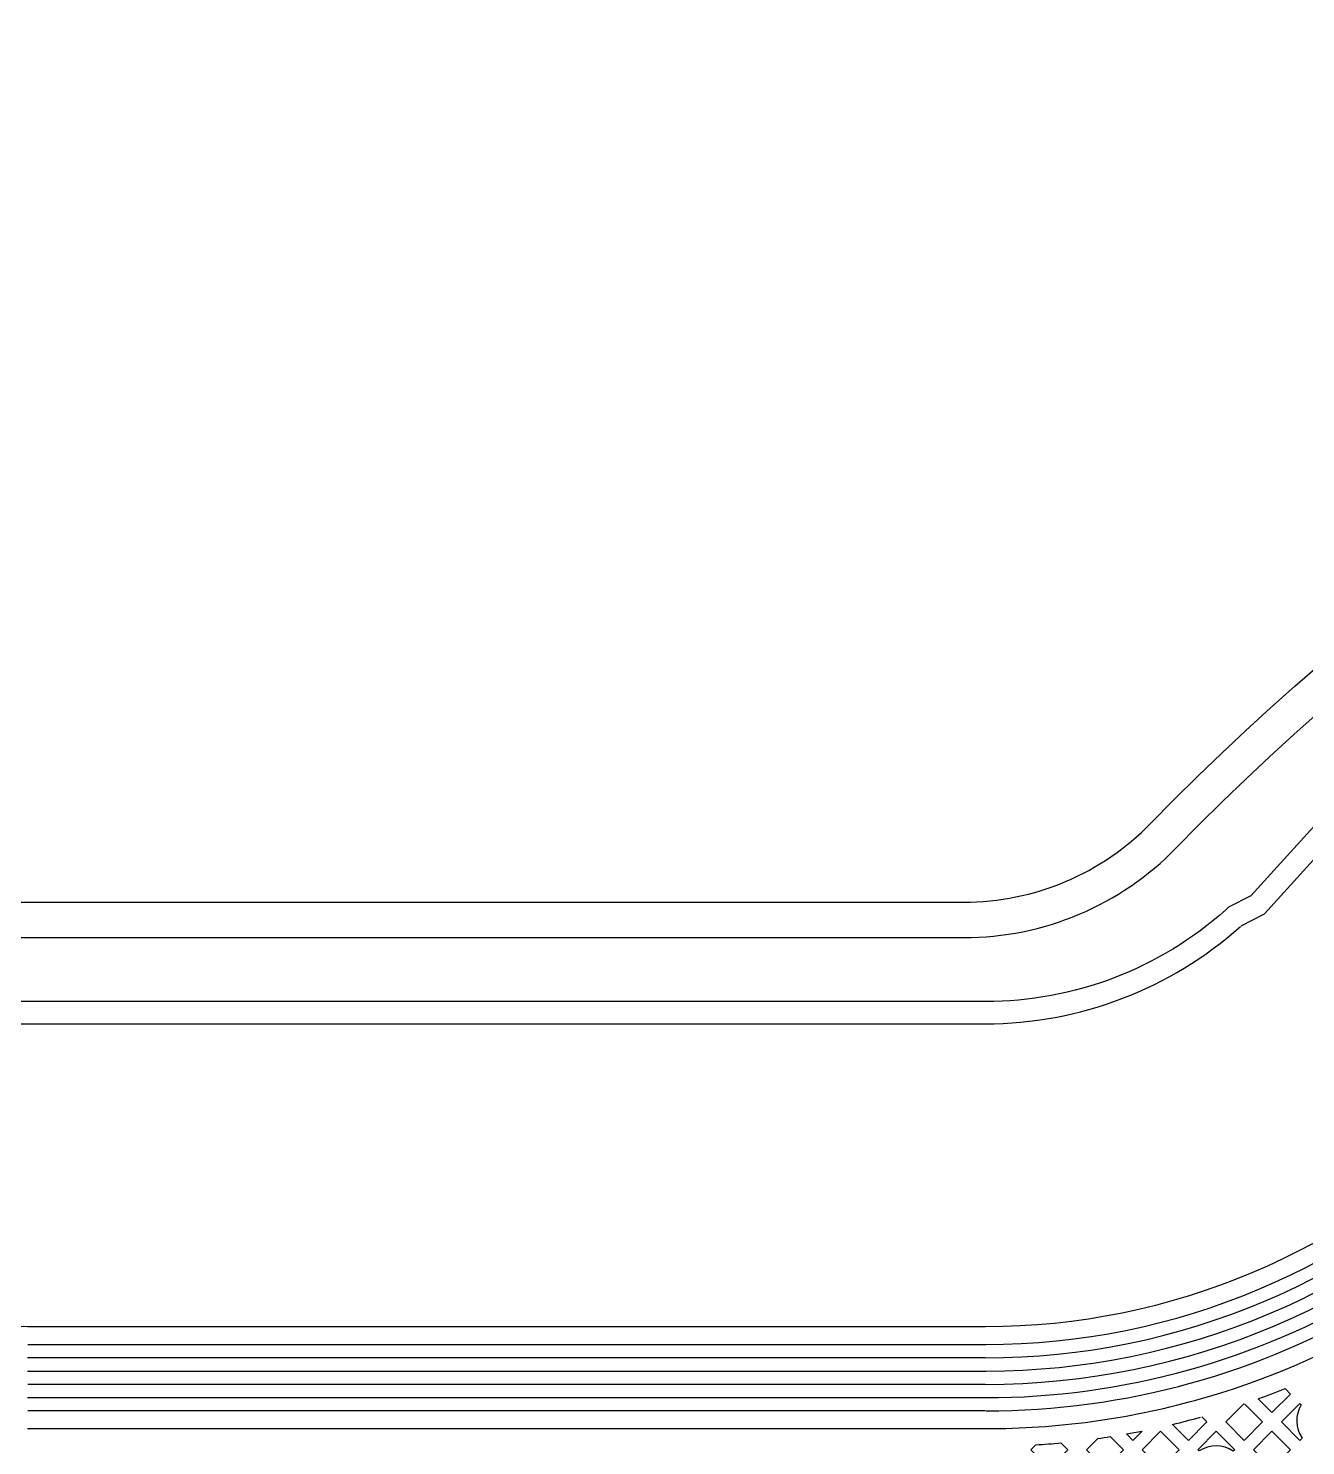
# Model space of a CAD drawing. Extents: x 1548 to 1929, y -174 to 95.
# Drawn here: x 1618.68 to 1626.01, y 47.54 to 55.68 of the extents above; entities that cross this region are included whole.
import ezdxf

# ---------------------------------------------------------------- set-up
doc = ezdxf.new("R2010")
doc.units = 0
doc.layers.add('gbr-dxf_layer0', color=7, linetype='Continuous')
doc.layers.add('gbr-outline-dxf_layer1', color=2, linetype='Continuous')

msp = doc.modelspace()

# ---------------------------------------------------------------- linework, layer by layer
at = {"layer": 'gbr-dxf_layer0'}
for p, q in [((1618.6733, 48.1205), (1624.1723, 48.1205)), ((1624.1709, 48.0443), (1618.6719, 48.0443)), ((1618.6717, 47.9682), (1624.1726, 47.9682)), ((1624.1701, 47.892), (1618.6731, 47.892)), ((1618.6715, 47.8158), (1624.1729, 47.8158)), ((1625.6556, 47.78), (1625.5519, 47.6764)), ((1624.1704, 47.7396), (1618.6728, 47.7396)), ((1618.6719, 47.6377), (1624.173, 47.6377))]:
    msp.add_line(p, q, dxfattribs=at)
at = {"layer": 'gbr-dxf_layer0', "linetype": 'Continuous'}
for points in [[(1584.3299, 51.7428), (1584.3299, 54.6766, -0.414217), (1585.1264, 55.4731), (1606.6578, 55.4731, -0.202307), (1617.3278, 50.9715, 0.202316), (1618.548, 50.4566), (1624.0479, 50.4566, 0.202311), (1625.2681, 50.9715, -0.202307), (1635.9381, 55.4731), (1666.9465, 55.4731, -0.414216), (1667.743, 54.6766), (1667.743, 46.8113, -0.038221), (1667.7432, 46.8055), (1667.7432, 43.6418)], [(1629.6534, 53.6159, 0.004328), (1629.4291, 53.5033, 0.004328), (1629.2069, 53.3867), (1629.1881, 53.3768, 0.028214), (1627.7908, 52.5214, 0.025357), (1626.6242, 51.6227), (1626.6067, 51.6077, 0.010059), (1626.1708, 51.2186), (1625.6956, 50.6956), (1625.5688, 50.6311), (1625.5518, 50.6159, -0.18432), (1624.1721, 50.0893), (1618.671, 50.0893, -0.050616), (1618.2549, 50.1317)], [(1664.8334, 53.4093, 0.067841), (1664.7315, 53.3954), (1664.7247, 53.3936), (1664.5482, 53.3936, 0.196906), (1664.3886, 53.3268), (1664.3323, 53.2704, -0.047957), (1664.2718, 53.2389), (1636.0623, 53.2389, 0.202307), (1626.9926, 49.4125, -0.202284), (1624.1723, 48.2224), (1618.672, 48.2224, -0.202256), (1615.852, 49.4119)], [(1625.6415, 50.5252), (1625.774, 50.5927), (1626.2615, 51.1289, -0.009964), (1626.6895, 51.5109), (1626.707, 51.5259, -0.004351), (1626.8985, 51.6867, -0.016341), (1627.6435, 52.2615)], [(1618.2292, 50.007, 0.050628), (1618.6709, 49.9618), (1624.1721, 49.9618, 0.184308), (1625.6366, 50.5208)]]:
    msp.add_lwpolyline(points, format="xyb", dxfattribs=at)
for points in [[(1625.7388, 47.8091, 0.008902), (1625.8924, 47.8675), (1625.9236, 47.8363), (1625.8176, 47.7303)], [(1625.8715, 47.6764), (1625.9775, 47.7825), (1625.9849, 47.7751, 0.292518), (1625.9907, 47.5836), (1625.9775, 47.5704)], [(1625.392, 47.5165), (1625.498, 47.6225), (1625.6039, 47.5166), (1625.5953, 47.508, 0.301218), (1625.3989, 47.5096)], [(1624.4329, 47.5165), (1624.4615, 47.545, 0.00782), (1624.6053, 47.5562), (1624.6449, 47.5167), (1624.5388, 47.4106)], [(1624.7526, 47.5167), (1624.817, 47.581, 0.003992), (1624.8893, 47.5918), (1624.9645, 47.5166), (1624.8586, 47.4106)]]:
    msp.add_lwpolyline(points, format="xyb", close=True, dxfattribs=at)
for points in [[(1625.5519, 47.6764), (1625.6578, 47.5705), (1625.7637, 47.6764), (1625.659, 47.7812)], [(1625.2463, 47.6622), (1625.3381, 47.5704), (1625.4442, 47.6764), (1625.4148, 47.7057)], [(1625.0721, 47.6242), (1625.0184, 47.5704), (1624.9817, 47.6072)]]:
    msp.add_lwpolyline(points, dxfattribs=at)
for points in [[(1625.0723, 47.5166), (1625.1782, 47.6225), (1625.2842, 47.5165), (1625.1783, 47.4105)], [(1625.7117, 47.5166), (1625.8176, 47.6225), (1625.9236, 47.5165), (1625.8177, 47.4106)]]:
    msp.add_lwpolyline(points, close=True, dxfattribs=at)
at = {"layer": 'gbr-dxf_layer0'}
for centre, radius, start, end in [((1624.1717, 52.1603), 4.0398, 270.02766, 315.74942), ((1624.1717, 52.1603), 4.116, 270.0079, 315.74494), ((1624.1721, 52.1604), 4.1923, 270.03974, 315.7483), ((1624.1721, 52.1604), 4.2685, 270.00618, 315.74619), ((1624.1717, 52.1601), 4.3449, 285.50294, 315.75162), ((1624.1717, 52.1601), 4.4211, 285.51752, 315.75028), ((1624.1719, 52.1602), 4.523, 285.50156, 315.74254), ((1624.1737, 52.1581), 4.3424, 270.01424, 285.47), ((1624.1737, 52.1581), 4.4186, 270.01784, 285.48479), ((1624.1741, 52.1581), 4.5204, 270.00611, 285.46528), ((1624.1741, 52.1581), 4.622, 283.41345, 285.4816), ((1624.1741, 52.1581), 4.622, 280.06188, 281.20304)]:
    msp.add_arc(centre, radius, start, end, dxfattribs=at)
at = {"layer": 'gbr-outline-dxf_layer1', "linetype": 'Continuous'}
msp.add_lwpolyline([(1584.1264, 43.0766), (1584.1264, 54.6765, -0.414215), (1585.1264, 55.6765), (1606.6575, 55.6765, -0.202321), (1617.474, 51.113, 0.202214), (1618.548, 50.66), (1624.0479, 50.66, 0.202309), (1625.1223, 51.1134, -0.202312), (1635.9384, 55.6765), (1666.9464, 55.6765, -0.414215), (1667.9464, 54.6765), (1667.9464, 43.0766, -0.414215), (1666.9464, 42.0766), (1636.3529, 42.0766, 0.196013), (1634.6051, 41.3639, -0.196007), (1624.0479, 37.0601), (1618.548, 37.0601, -0.196007), (1607.9907, 41.3639, 0.196009), (1606.243, 42.0766), (1585.1264, 42.0766, -0.414215)], format="xyb", close=True, dxfattribs=at)

doc.saveas('drawing.dxf')
